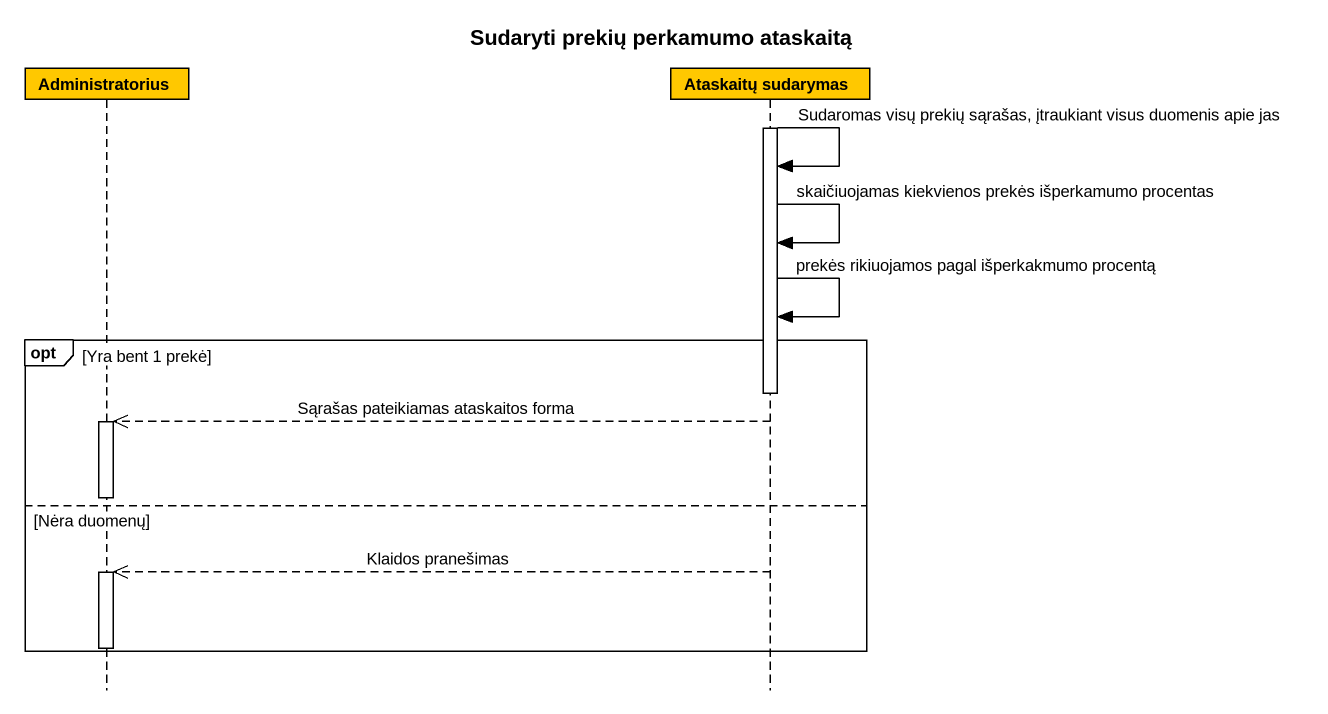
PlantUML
@startuml
title Sudaryti prekių perkamumo ataskaitą
hide footbox
participant Administratorius #FFC800
participant "Ataskaitų sudarymas" as Ataskaitų_sudarymas #FFC800

activate Ataskaitų_sudarymas
Ataskaitų_sudarymas -> Ataskaitų_sudarymas : Sudaromas visų prekių sąrašas, įtraukiant visus duomenis apie jas
Ataskaitų_sudarymas -> Ataskaitų_sudarymas : skaičiuojamas kiekvienos prekės išperkamumo procentas
Ataskaitų_sudarymas -> Ataskaitų_sudarymas : prekės rikiuojamos pagal išperkakmumo procentą
opt Yra bent 1 prekė
  deactivate Ataskaitų_sudarymas
  Ataskaitų_sudarymas -->> Administratorius : Sąrašas pateikiamas ataskaitos forma
  activate Administratorius
  deactivate Administratorius
else Nėra duomenų
  Ataskaitų_sudarymas -->> Administratorius : Klaidos pranešimas
  activate Administratorius
  deactivate Administratorius
end
@enduml
